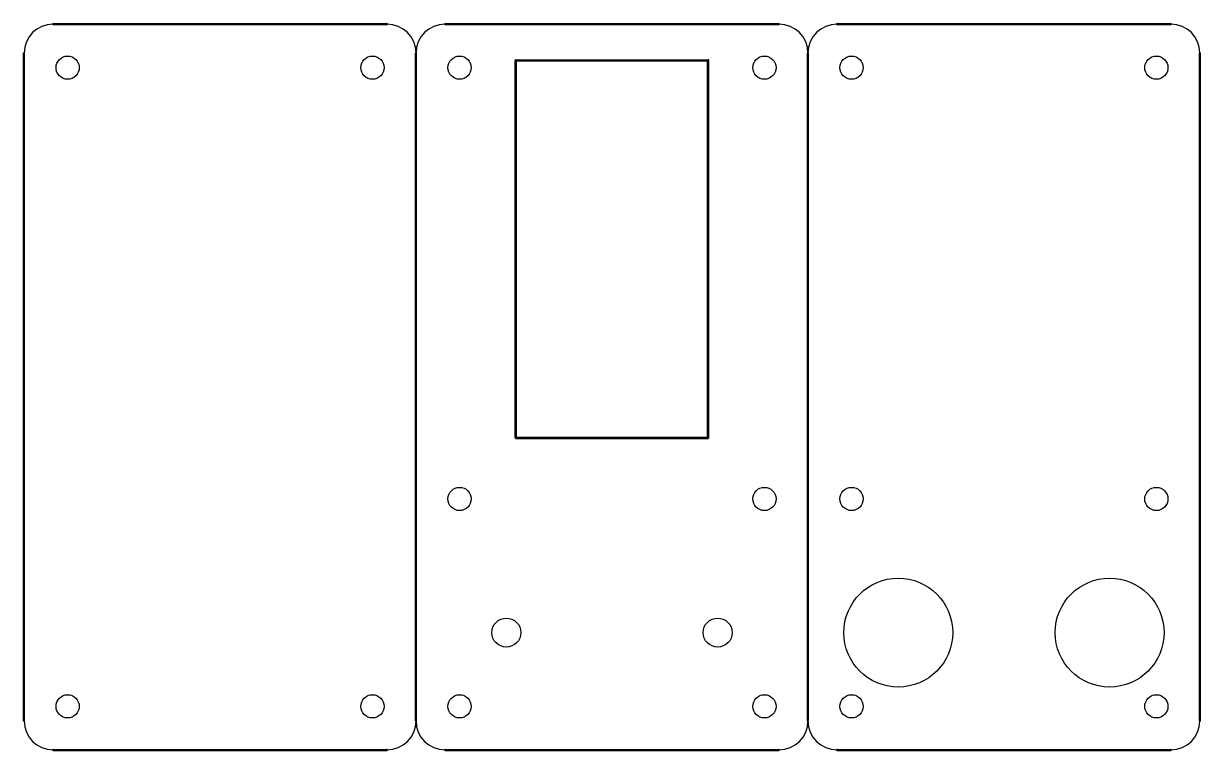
# Model space of a CAD drawing. Extents: x 20 to 182, y -120 to -20.
import ezdxf

# ---------------------------------------------------------------- set-up
doc = ezdxf.new("R2010")
doc.units = 0
doc.header["$MEASUREMENT"] = 0
doc.layers.add('BLACK', color=250, linetype='CONTINUOUS')

msp = doc.modelspace()

# ---------------------------------------------------------------- linework, layer by layer
at = {"layer": 'BLACK'}
for p, q in [((24, -19.925), (70, -19.925)), ((24, -20.075), (70, -20.075)), ((78, -19.925), (124, -19.925)), ((78, -20.075), (124, -20.075)), ((132, -19.925), (178, -19.925)), ((132, -20.075), (178, -20.075)), ((19.925, -116), (19.925, -24)), ((20.075, -116), (20.075, -24)), ((73.925, -116), (73.925, -24)), ((74.075, -116), (74.075, -24)), ((127.925, -116), (127.925, -24)), ((128.075, -116), (128.075, -24)), ((181.925, -116), (181.925, -24)), ((182.075, -116), (182.075, -24)), ((87.675, -77), (87.675, -25)), ((87.75, -24.925), (114.25, -24.925)), ((87.75, -25.075), (114.25, -25.075)), ((87.825, -77), (87.825, -25)), ((114.175, -77), (114.175, -25)), ((114.325, -77), (114.325, -25)), ((87.75, -76.925), (114.25, -76.925)), ((87.75, -77.075), (114.25, -77.075)), ((24, -119.925), (70, -119.925)), ((78, -119.925), (124, -119.925)), ((132, -119.925), (178, -119.925)), ((24, -120.075), (70, -120.075)), ((78, -120.075), (124, -120.075)), ((132, -120.075), (178, -120.075))]:
    msp.add_line(p, q, dxfattribs=at)
for centre, radius in [((26, -26), 1.6), ((68, -26), 1.6), ((80, -26), 1.6), ((122, -26), 1.6), ((134, -26), 1.6), ((176, -26), 1.6), ((80, -85.425), 1.6), ((122, -85.425), 1.6), ((134, -85.425), 1.6), ((176, -85.425), 1.6), ((140.44, -103.84), 7.5), ((169.56, -103.84), 7.5), ((86.44, -103.84), 2), ((115.56, -103.84), 2), ((26, -114), 1.6), ((68, -114), 1.6), ((80, -114), 1.6), ((122, -114), 1.6), ((134, -114), 1.6), ((176, -114), 1.6)]:
    msp.add_circle(centre, radius, dxfattribs=at)
for centre, radius, start, end in [((24, -24), 4, 90, 180), ((24, -20), 0.075, 90, 270), ((70, -20), 0.075, 270, 450), ((70, -24), 4, 0, 90), ((78, -24), 4, 90, 180), ((78, -20), 0.075, 90, 270), ((124, -20), 0.075, 270, 450), ((124, -24), 4, 0, 90), ((132, -24), 4, 90, 180), ((132, -20), 0.075, 90, 270), ((178, -20), 0.075, 270, 450), ((178, -24), 4, 0, 90), ((20, -24), 0.075, 360, 540), ((74, -24), 0.075, 360, 540), ((128, -24), 0.075, 360, 540), ((182, -24), 0.075, 360, 540), ((87.75, -25), 0.075, 90, 270), ((87.75, -25), 0.075, 360, 540), ((114.25, -25), 0.075, 360, 540), ((114.25, -25), 0.075, 270, 450), ((87.75, -77), 0.075, 90, 270), ((87.75, -77), 0.075, 180, 360), ((114.25, -77), 0.075, 180, 360), ((114.25, -77), 0.075, 270, 450), ((20, -116), 0.075, 180, 360), ((24, -116), 4, -180, -90), ((70, -116), 4, -90, 0), ((74, -116), 0.075, 180, 360), ((78, -116), 4, -180, -90), ((124, -116), 4, -90, 0), ((128, -116), 0.075, 180, 360), ((132, -116), 4, -180, -90), ((178, -116), 4, -90, 0), ((182, -116), 0.075, 180, 360), ((24, -120), 0.075, 90, 270), ((70, -120), 0.075, 270, 450), ((78, -120), 0.075, 90, 270), ((124, -120), 0.075, 270, 450), ((132, -120), 0.075, 90, 270), ((178, -120), 0.075, 270, 450)]:
    msp.add_arc(centre, radius, start, end, dxfattribs=at)

doc.saveas('drawing.dxf')
